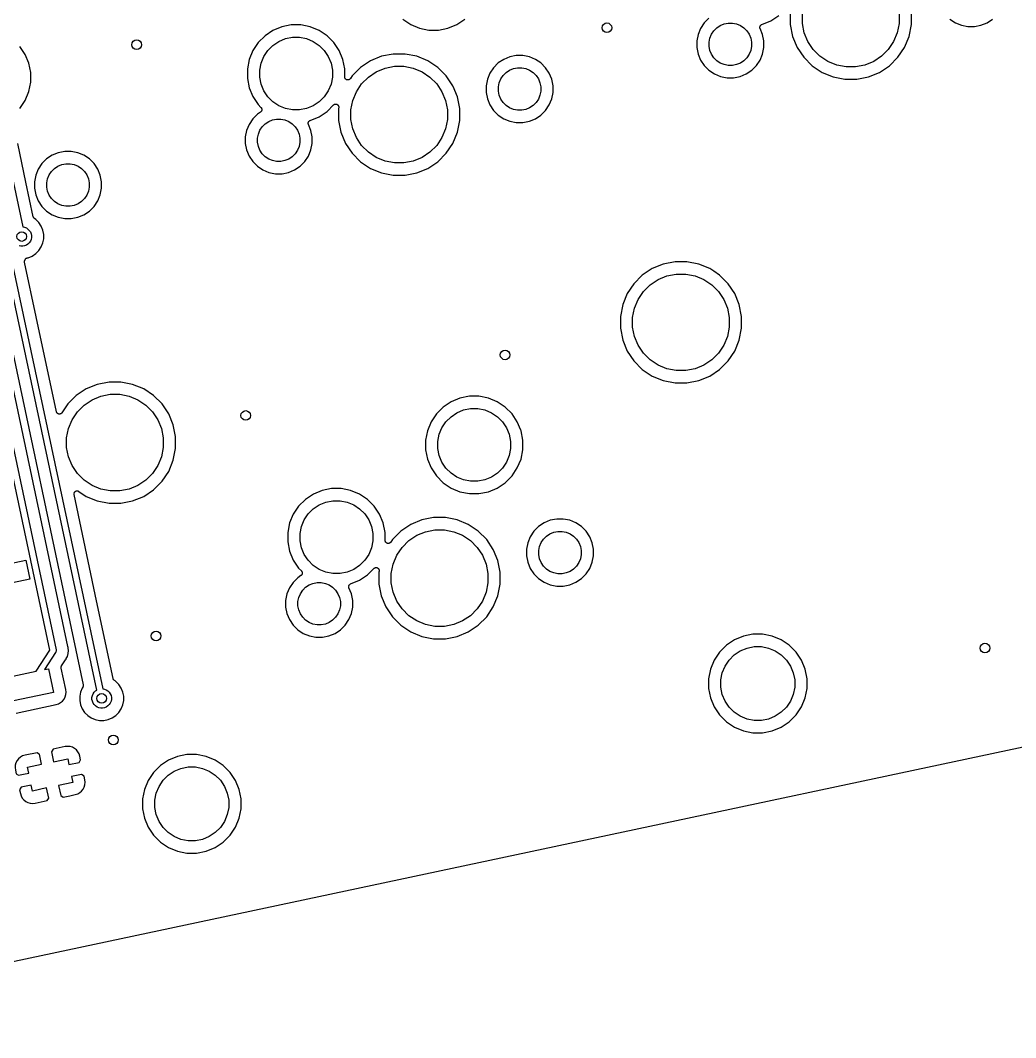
# Model space of a CAD drawing. Extents: x 59 to 2996, y -153 to 1402.
# Drawn here: x 654.97 to 696.03, y 593.71 to 635.69 of the extents above; entities that cross this region are included whole.
import ezdxf

# ---------------------------------------------------------------- set-up
doc = ezdxf.new("R2010")
doc.units = 0
doc.layers.add('BLACK', color=7, linetype='CONTINUOUS')

msp = doc.modelspace()

# ---------------------------------------------------------------- linework, layer by layer
at = {"layer": 'BLACK', "linetype": 'Continuous'}
for points in [[(670.743, 635.739), (671.072, 635.519), (671.438, 635.368), (671.826, 635.291), (672.221, 635.291), (672.609, 635.368), (672.975, 635.519), (673.303, 635.739)], [(683.378, 635.78), (683.186, 635.588), (683.034, 635.361), (682.93, 635.109), (682.877, 634.842), (682.877, 634.57), (682.93, 634.303), (683.034, 634.051), (683.186, 633.824), (683.378, 633.632), (683.605, 633.48), (683.856, 633.376), (684.124, 633.323), (684.396, 633.323), (684.663, 633.376), (684.915, 633.48), (685.141, 633.632), (685.334, 633.824), (685.485, 634.051), (685.59, 634.303), (685.643, 634.57), (685.643, 634.842), (685.59, 635.109), (685.487, 635.356), (685.487, 635.357), (685.487, 635.357), (685.487, 635.357), (685.487, 635.358), (685.483, 635.37), (685.48, 635.381), (685.48, 635.381), (685.48, 635.382), (685.479, 635.394), (685.478, 635.406), (685.478, 635.406), (685.478, 635.407), (685.479, 635.418), (685.48, 635.43), (685.48, 635.431), (685.48, 635.431), (685.484, 635.442), (685.488, 635.454), (685.488, 635.454), (685.488, 635.455), (685.494, 635.465), (685.499, 635.476), (685.5, 635.476), (685.5, 635.477), (685.507, 635.486), (685.515, 635.495), (685.515, 635.495), (685.516, 635.496), (685.525, 635.503), (685.534, 635.511), (685.535, 635.511), (685.535, 635.511), (685.545, 635.517), (685.556, 635.522), (685.925, 635.675), (686.254, 635.895)], [(686.727, 636.009), (686.727, 635.516), (686.823, 635.032), (687.012, 634.577), (687.285, 634.167), (687.634, 633.819), (688.044, 633.545), (688.499, 633.356), (688.982, 633.26), (689.475, 633.26), (689.959, 633.356), (690.414, 633.545), (690.824, 633.819), (691.172, 634.167), (691.446, 634.577), (691.635, 635.032), (691.731, 635.516), (691.731, 636.009)], [(691.223, 635.959), (691.223, 635.566), (691.146, 635.181), (690.996, 634.818), (690.778, 634.491), (690.5, 634.213), (690.173, 633.995), (689.81, 633.845), (689.425, 633.768), (689.032, 633.768), (688.647, 633.845), (688.284, 633.995), (687.958, 634.213), (687.68, 634.491), (687.462, 634.818), (687.312, 635.181), (687.235, 635.566), (687.235, 635.959)], [(693.316, 635.744), (693.543, 635.593), (693.794, 635.489), (694.062, 635.435), (694.334, 635.435), (694.601, 635.489), (694.853, 635.593), (695.079, 635.744)], [(654.949, 632.058), (655.169, 632.387), (655.32, 632.752), (655.398, 633.14), (655.398, 633.536), (655.32, 633.924), (655.169, 634.289), (654.949, 634.618)], [(654.005, 624.972), (657.556, 608.267), (657.556, 608.265), (657.556, 608.265), (657.556, 608.264), (657.557, 608.252), (657.559, 608.24), (657.559, 608.24), (657.559, 608.24), (657.557, 608.228), (657.556, 608.215), (657.556, 608.215), (657.556, 608.215), (657.553, 608.204), (657.549, 608.192), (657.549, 608.192), (657.549, 608.191), (657.543, 608.181), (657.537, 608.17), (657.537, 608.17), (657.537, 608.17), (657.517, 608.139), (657.448, 607.974), (657.413, 607.798), (657.413, 607.62), (657.448, 607.444), (657.517, 607.279), (657.616, 607.13), (657.743, 607.004), (657.891, 606.904), (658.057, 606.836), (658.232, 606.801), (658.411, 606.801), (658.586, 606.836), (658.752, 606.904), (658.9, 607.004), (659.027, 607.13), (659.126, 607.279), (659.195, 607.444), (659.229, 607.62), (659.229, 607.798), (659.195, 607.974), (659.126, 608.139), (659.027, 608.288), (658.9, 608.414), (658.877, 608.43), (658.877, 608.43), (658.848, 608.449), (658.847, 608.45), (658.838, 608.457), (658.83, 608.464), (658.829, 608.465), (658.828, 608.466), (658.821, 608.475), (658.814, 608.483), (658.813, 608.484), (658.812, 608.485), (658.807, 608.495), (658.802, 608.505), (658.802, 608.506), (658.801, 608.507), (658.798, 608.518), (658.794, 608.528), (658.112, 611.739), (657.18, 616.123), (657.18, 616.125), (657.18, 616.125), (657.18, 616.126), (657.179, 616.137), (657.177, 616.149), (657.178, 616.15), (657.177, 616.15), (657.179, 616.162), (657.18, 616.174), (657.18, 616.174), (657.18, 616.175), (657.184, 616.186), (657.187, 616.198), (657.187, 616.198), (657.187, 616.199), (657.193, 616.209), (657.199, 616.219), (657.199, 616.22), (657.199, 616.22), (657.207, 616.23), (657.214, 616.239), (657.215, 616.239), (657.215, 616.24), (657.224, 616.247), (657.233, 616.254), (657.234, 616.255), (657.234, 616.255), (657.245, 616.261), (657.255, 616.266), (657.256, 616.266), (657.256, 616.267), (657.268, 616.27), (657.279, 616.274), (657.28, 616.274), (657.28, 616.274), (657.292, 616.275), (657.304, 616.276), (657.304, 616.276), (657.305, 616.276), (657.316, 616.275), (657.328, 616.274), (657.329, 616.274), (657.329, 616.274), (657.341, 616.27), (657.352, 616.267), (657.353, 616.267), (657.353, 616.266), (657.364, 616.261), (657.374, 616.255), (657.374, 616.255), (657.375, 616.255), (657.684, 616.048), (658.139, 615.86), (658.623, 615.764), (659.115, 615.764), (659.599, 615.86), (660.054, 616.048), (660.464, 616.322), (660.812, 616.671), (661.086, 617.08), (661.275, 617.536), (661.371, 618.019), (661.371, 618.512), (661.275, 618.995), (661.086, 619.451), (660.812, 619.86), (660.464, 620.209), (660.054, 620.483), (659.599, 620.671), (659.115, 620.767), (658.623, 620.767), (658.139, 620.671), (657.684, 620.483), (657.274, 620.209), (656.926, 619.86), (656.683, 619.498), (656.682, 619.496), (656.675, 619.487), (656.668, 619.479), (656.667, 619.478), (656.666, 619.477), (656.657, 619.47), (656.649, 619.463), (656.648, 619.462), (656.647, 619.462), (656.637, 619.456), (656.627, 619.451), (656.626, 619.451), (656.625, 619.45), (656.614, 619.447), (656.603, 619.444), (656.602, 619.444), (656.601, 619.443), (656.59, 619.442), (656.579, 619.441), (656.578, 619.441), (656.576, 619.441), (656.565, 619.442), (656.554, 619.443), (656.553, 619.444), (656.552, 619.444), (656.541, 619.447), (656.53, 619.45), (656.529, 619.451), (656.528, 619.451), (656.518, 619.457), (656.508, 619.462), (656.507, 619.463), (656.506, 619.463), (656.498, 619.47), (656.489, 619.477), (656.488, 619.478), (656.487, 619.479), (656.48, 619.488), (656.473, 619.496), (656.472, 619.497), (656.472, 619.498), (656.466, 619.508), (656.461, 619.518), (656.461, 619.519), (656.46, 619.52), (656.457, 619.531), (656.453, 619.542), (655.62, 623.462), (655.141, 625.719), (655.14, 625.719), (655.14, 625.719), (655.14, 625.719), (655.14, 625.721), (655.139, 625.732), (655.138, 625.744), (655.138, 625.745), (655.138, 625.745), (655.139, 625.757), (655.14, 625.769), (655.14, 625.769), (655.14, 625.77), (655.144, 625.781), (655.147, 625.792), (655.147, 625.793), (655.147, 625.794), (655.153, 625.804), (655.158, 625.814), (655.172, 625.835), (655.173, 625.837), (655.173, 625.837), (655.173, 625.837), (655.181, 625.846), (655.188, 625.856), (655.188, 625.856), (655.189, 625.856), (655.198, 625.864), (655.208, 625.871), (655.208, 625.871), (655.208, 625.872), (655.218, 625.877), (655.229, 625.883), (655.23, 625.883), (655.23, 625.883), (655.241, 625.887), (655.253, 625.89), (655.253, 625.89), (655.253, 625.89), (655.289, 625.898), (655.455, 625.966), (655.603, 626.065), (655.73, 626.192), (655.829, 626.341), (655.898, 626.506), (655.932, 626.681), (655.932, 626.86), (655.898, 627.036), (655.829, 627.201), (655.73, 627.35), (655.603, 627.476), (655.551, 627.511), (655.55, 627.512), (655.541, 627.519), (655.533, 627.526), (655.532, 627.527), (655.531, 627.528), (655.524, 627.536), (655.517, 627.545), (655.516, 627.546), (655.515, 627.547), (655.51, 627.557), (655.505, 627.566), (655.505, 627.568), (655.504, 627.569), (655.501, 627.58), (655.497, 627.59), (655.194, 629.019), (654.855, 630.611)], [(654.352, 630.536), (655.067, 627.17), (655.141, 627.155), (655.214, 627.125), (655.279, 627.081), (655.335, 627.026), (655.379, 626.96), (655.409, 626.887), (655.424, 626.81), (655.424, 626.731), (655.409, 626.654), (655.379, 626.581), (655.335, 626.516), (655.279, 626.46), (655.214, 626.416), (655.141, 626.386), (655.064, 626.371), (654.985, 626.371), (654.922, 626.383)], [(654.589, 625.87), (658.364, 608.108), (658.438, 608.094), (658.511, 608.063), (658.576, 608.02), (658.632, 607.964), (658.676, 607.898), (658.706, 607.826), (658.721, 607.748), (658.721, 607.67), (658.706, 607.592), (658.676, 607.519), (658.632, 607.454), (658.576, 607.398), (658.511, 607.354), (658.438, 607.324), (658.361, 607.309), (658.282, 607.309), (658.205, 607.324), (658.132, 607.354), (658.067, 607.398), (658.011, 607.454), (657.967, 607.519), (657.937, 607.592), (657.921, 607.67), (657.921, 607.748), (657.937, 607.826), (657.967, 607.898), (658.011, 607.964), (658.067, 608.02), (658.12, 608.055), (654.335, 625.863)], [(654.468, 608.584), (655.616, 608.828), (656.184, 609.703), (652.927, 625.026)], [(653.181, 625.034), (656.438, 609.71), (656.44, 609.704), (656.441, 609.698), (656.441, 609.698), (656.442, 609.682), (656.443, 609.68), (656.441, 609.655), (656.434, 609.632), (656.425, 609.615), (656.425, 609.615), (656.422, 609.61), (656.419, 609.605), (655.962, 608.901), (656.131, 608.937), (656.339, 607.959), (654.676, 607.606)], [(654.789, 607.107), (656.439, 607.458), (656.541, 607.49), (656.628, 607.538), (656.705, 607.603), (656.767, 607.681), (656.813, 607.77), (656.841, 607.866), (656.849, 607.966), (656.838, 608.071), (656.649, 608.959), (656.649, 608.959), (656.649, 608.959), (656.649, 608.959), (656.649, 608.96), (656.648, 608.972), (656.646, 608.984), (656.646, 608.984), (656.646, 608.985), (656.647, 608.997), (656.648, 609.008), (656.649, 609.009), (656.649, 609.01), (656.652, 609.021), (656.655, 609.032), (656.656, 609.033), (656.656, 609.033), (656.661, 609.044), (656.667, 609.054), (656.828, 609.302), (656.829, 609.303), (656.832, 609.308), (656.835, 609.312), (656.851, 609.332), (656.862, 609.354), (656.862, 609.354), (656.908, 609.442), (656.943, 609.562), (656.953, 609.686), (656.942, 609.785), (656.942, 609.785), (656.939, 609.81), (656.932, 609.834), (656.931, 609.836), (656.93, 609.841), (656.929, 609.846), (653.733, 624.882)], [(807.771, 613.816), (734.64, 613.816), (734.638, 613.816), (734.634, 613.816), (734.629, 613.816), (734.602, 613.819), (734.55, 613.813), (734.548, 613.813), (734.548, 613.813), (734.548, 613.813), (734.548, 613.813), (734.548, 613.813), (734.496, 613.808), (734.47, 613.8), (734.468, 613.799), (734.464, 613.798), (734.459, 613.797), (639.959, 593.71)]]:
    msp.add_lwpolyline(points, dxfattribs=at)
for points in [[(665.755, 635.425), (665.389, 635.273), (665.06, 635.054), (664.781, 634.774), (664.561, 634.445), (664.409, 634.08), (664.332, 633.692), (664.332, 633.296), (664.409, 632.908), (664.561, 632.543), (664.781, 632.214), (664.893, 632.101), (664.894, 632.101), (664.894, 632.101), (664.894, 632.101), (664.894, 632.1), (664.902, 632.091), (664.909, 632.081), (664.909, 632.081), (664.91, 632.081), (664.915, 632.07), (664.921, 632.059), (664.921, 632.059), (664.921, 632.059), (664.924, 632.047), (664.928, 632.036), (664.928, 632.035), (664.928, 632.035), (664.929, 632.023), (664.93, 632.011), (664.93, 632.011), (664.93, 632.01), (664.929, 631.998), (664.928, 631.986), (664.928, 631.986), (664.928, 631.986), (664.924, 631.974), (664.92, 631.963), (664.92, 631.962), (664.92, 631.962), (664.914, 631.951), (664.909, 631.941), (664.908, 631.941), (664.908, 631.94), (664.9, 631.931), (664.893, 631.922), (664.893, 631.921), (664.892, 631.921), (664.883, 631.914), (664.874, 631.906), (664.744, 631.82), (664.552, 631.627), (664.4, 631.4), (664.296, 631.149), (664.243, 630.882), (664.243, 630.609), (664.296, 630.342), (664.4, 630.09), (664.552, 629.864), (664.744, 629.671), (664.971, 629.52), (665.223, 629.415), (665.49, 629.362), (665.762, 629.362), (666.029, 629.415), (666.281, 629.52), (666.508, 629.671), (666.7, 629.864), (666.852, 630.09), (666.956, 630.342), (667.009, 630.609), (667.009, 630.882), (666.956, 631.149), (666.854, 631.396), (666.853, 631.396), (666.853, 631.396), (666.853, 631.396), (666.853, 631.397), (666.85, 631.409), (666.846, 631.42), (666.846, 631.421), (666.846, 631.421), (666.845, 631.433), (666.844, 631.445), (666.844, 631.445), (666.844, 631.446), (666.845, 631.458), (666.847, 631.47), (666.847, 631.47), (666.847, 631.47), (666.85, 631.482), (666.854, 631.493), (666.854, 631.494), (666.854, 631.494), (666.86, 631.504), (666.866, 631.515), (666.866, 631.515), (666.866, 631.516), (666.874, 631.525), (666.881, 631.534), (666.882, 631.534), (666.882, 631.535), (666.891, 631.542), (666.901, 631.55), (666.901, 631.55), (666.901, 631.55), (666.912, 631.556), (666.922, 631.562), (667.291, 631.714), (667.62, 631.934), (667.886, 632.2), (667.887, 632.201), (667.887, 632.201), (667.887, 632.201), (667.888, 632.201), (667.897, 632.209), (667.907, 632.217), (667.907, 632.217), (667.907, 632.217), (667.918, 632.223), (667.929, 632.228), (667.929, 632.228), (667.929, 632.228), (667.941, 632.232), (667.952, 632.235), (667.953, 632.235), (667.953, 632.235), (667.965, 632.236), (667.977, 632.237), (667.977, 632.237), (667.977, 632.237), (667.989, 632.236), (668.002, 632.235), (668.002, 632.235), (668.002, 632.235), (668.014, 632.231), (668.025, 632.227), (668.026, 632.227), (668.026, 632.227), (668.036, 632.221), (668.047, 632.216), (668.047, 632.216), (668.047, 632.215), (668.057, 632.208), (668.066, 632.2), (668.066, 632.2), (668.067, 632.2), (668.074, 632.19), (668.082, 632.181), (668.082, 632.18), (668.082, 632.18), (668.088, 632.17), (668.094, 632.159), (668.094, 632.159), (668.094, 632.158), (668.097, 632.147), (668.101, 632.135), (668.101, 632.135), (668.101, 632.135), (668.102, 632.123), (668.103, 632.11), (668.103, 632.11), (668.103, 632.11), (668.102, 632.098), (668.101, 632.086), (668.093, 632.048), (668.093, 631.555), (668.189, 631.072), (668.378, 630.616), (668.652, 630.207), (669, 629.858), (669.41, 629.584), (669.865, 629.396), (670.349, 629.3), (670.841, 629.3), (671.325, 629.396), (671.78, 629.584), (672.19, 629.858), (672.538, 630.207), (672.812, 630.616), (673.001, 631.072), (673.097, 631.555), (673.097, 632.048), (673.001, 632.531), (672.824, 632.958), (672.824, 632.958), (672.812, 632.987), (672.538, 633.396), (672.19, 633.745), (671.78, 634.019), (671.325, 634.207), (670.841, 634.303), (670.349, 634.303), (669.865, 634.207), (669.41, 634.019), (669, 633.745), (668.652, 633.396), (668.581, 633.29), (668.58, 633.289), (668.58, 633.289), (668.58, 633.289), (668.58, 633.289), (668.572, 633.279), (668.564, 633.27), (668.564, 633.27), (668.564, 633.27), (668.554, 633.262), (668.545, 633.255), (668.545, 633.254), (668.544, 633.254), (668.534, 633.249), (668.523, 633.243), (668.523, 633.243), (668.522, 633.243), (668.511, 633.24), (668.499, 633.236), (668.499, 633.236), (668.499, 633.236), (668.487, 633.235), (668.474, 633.234), (668.474, 633.234), (668.474, 633.234), (668.462, 633.235), (668.45, 633.236), (668.45, 633.236), (668.449, 633.237), (668.438, 633.24), (668.426, 633.244), (668.426, 633.244), (668.426, 633.244), (668.415, 633.25), (668.404, 633.256), (668.404, 633.256), (668.404, 633.256), (668.395, 633.263), (668.385, 633.271), (668.385, 633.271), (668.385, 633.272), (668.377, 633.281), (668.369, 633.291), (668.369, 633.291), (668.369, 633.291), (668.364, 633.302), (668.358, 633.312), (668.358, 633.313), (668.358, 633.313), (668.354, 633.325), (668.351, 633.336), (668.351, 633.336), (668.351, 633.336), (668.349, 633.349), (668.348, 633.361), (668.348, 633.692), (668.271, 634.08), (668.12, 634.445), (667.9, 634.774), (667.62, 635.054), (667.291, 635.273), (666.926, 635.425), (666.538, 635.502), (666.142, 635.502)], [(684.674, 635.481), (684.818, 635.386), (684.939, 635.264), (685.035, 635.121), (685.101, 634.961), (685.135, 634.792), (685.135, 634.62), (685.101, 634.451), (685.035, 634.292), (684.939, 634.148), (684.818, 634.026), (684.674, 633.931), (684.515, 633.865), (684.346, 633.831), (684.174, 633.831), (684.005, 633.865), (683.845, 633.931), (683.702, 634.026), (683.58, 634.148), (683.484, 634.292), (683.418, 634.451), (683.385, 634.62), (683.385, 634.792), (683.418, 634.961), (683.484, 635.121), (683.58, 635.264), (683.702, 635.386), (683.845, 635.481), (684.005, 635.547), (684.174, 635.581), (684.346, 635.581), (684.515, 635.547)], [(667.051, 634.823), (667.296, 634.659), (667.505, 634.45), (667.67, 634.204), (667.783, 633.931), (667.84, 633.642), (667.84, 633.346), (667.783, 633.056), (667.67, 632.783), (667.505, 632.538), (667.296, 632.329), (667.051, 632.165), (666.778, 632.052), (666.488, 631.994), (666.192, 631.994), (665.903, 632.052), (665.63, 632.165), (665.384, 632.329), (665.175, 632.538), (665.011, 632.783), (664.898, 633.056), (664.84, 633.346), (664.84, 633.642), (664.898, 633.931), (665.011, 634.204), (665.175, 634.45), (665.384, 634.659), (665.63, 634.823), (665.903, 634.936), (666.192, 634.994), (666.488, 634.994), (666.778, 634.936)], [(675.161, 634.188), (674.909, 634.083), (674.682, 633.932), (674.49, 633.739), (674.338, 633.513), (674.234, 633.261), (674.181, 632.994), (674.181, 632.721), (674.234, 632.454), (674.338, 632.203), (674.49, 631.976), (674.682, 631.783), (674.909, 631.632), (675.161, 631.528), (675.428, 631.475), (675.7, 631.475), (675.967, 631.528), (676.219, 631.632), (676.446, 631.783), (676.638, 631.976), (676.79, 632.203), (676.894, 632.454), (676.947, 632.721), (676.947, 632.994), (676.894, 633.261), (676.79, 633.513), (676.638, 633.739), (676.446, 633.932), (676.219, 634.083), (675.967, 634.188), (675.7, 634.241), (675.428, 634.241)], [(671.54, 633.568), (671.866, 633.35), (672.144, 633.073), (672.362, 632.746), (672.512, 632.383), (672.589, 631.998), (672.589, 631.605), (672.512, 631.22), (672.362, 630.857), (672.144, 630.53), (671.866, 630.253), (671.54, 630.035), (671.177, 629.884), (670.791, 629.808), (670.399, 629.808), (670.013, 629.884), (669.651, 630.035), (669.324, 630.253), (669.046, 630.53), (668.828, 630.857), (668.678, 631.22), (668.601, 631.605), (668.601, 631.998), (668.678, 632.383), (668.828, 632.746), (669.046, 633.073), (669.324, 633.35), (669.651, 633.568), (670.013, 633.719), (670.399, 633.795), (670.791, 633.795), (671.177, 633.719)], [(675.979, 633.633), (676.122, 633.537), (676.244, 633.415), (676.339, 633.272), (676.405, 633.113), (676.439, 632.944), (676.439, 632.772), (676.405, 632.602), (676.339, 632.443), (676.244, 632.3), (676.122, 632.178), (675.979, 632.082), (675.819, 632.016), (675.65, 631.983), (675.478, 631.983), (675.309, 632.016), (675.15, 632.082), (675.006, 632.178), (674.884, 632.3), (674.789, 632.443), (674.723, 632.602), (674.689, 632.772), (674.689, 632.944), (674.723, 633.113), (674.789, 633.272), (674.884, 633.415), (675.006, 633.537), (675.15, 633.633), (675.309, 633.699), (675.478, 633.733), (675.65, 633.733), (675.819, 633.699)], [(666.041, 631.521), (666.184, 631.425), (666.306, 631.303), (666.401, 631.16), (666.467, 631.001), (666.501, 630.831), (666.501, 630.659), (666.467, 630.49), (666.401, 630.331), (666.306, 630.188), (666.184, 630.066), (666.041, 629.97), (665.881, 629.904), (665.712, 629.87), (665.54, 629.87), (665.371, 629.904), (665.212, 629.97), (665.068, 630.066), (664.946, 630.188), (664.851, 630.331), (664.785, 630.49), (664.751, 630.659), (664.751, 630.831), (664.785, 631.001), (664.851, 631.16), (664.946, 631.303), (665.068, 631.425), (665.212, 631.521), (665.371, 631.587), (665.54, 631.62), (665.712, 631.62), (665.881, 631.587)], [(656.527, 630.227), (656.275, 630.123), (656.049, 629.971), (655.856, 629.779), (655.705, 629.552), (655.6, 629.3), (655.547, 629.033), (655.547, 628.761), (655.6, 628.494), (655.705, 628.242), (655.856, 628.015), (656.049, 627.823), (656.275, 627.671), (656.527, 627.567), (656.794, 627.514), (657.067, 627.514), (657.334, 627.567), (657.585, 627.671), (657.812, 627.823), (658.005, 628.015), (658.156, 628.242), (658.26, 628.494), (658.313, 628.761), (658.313, 629.033), (658.26, 629.3), (658.156, 629.552), (658.005, 629.779), (657.812, 629.971), (657.585, 630.123), (657.334, 630.227), (657.067, 630.28), (656.794, 630.28)], [(657.345, 629.672), (657.488, 629.577), (657.61, 629.455), (657.706, 629.311), (657.772, 629.152), (657.805, 628.983), (657.805, 628.811), (657.772, 628.642), (657.706, 628.483), (657.61, 628.339), (657.488, 628.217), (657.345, 628.122), (657.186, 628.056), (657.017, 628.022), (656.844, 628.022), (656.675, 628.056), (656.516, 628.122), (656.373, 628.217), (656.251, 628.339), (656.155, 628.483), (656.089, 628.642), (656.055, 628.811), (656.055, 628.983), (656.089, 629.152), (656.155, 629.311), (656.251, 629.455), (656.373, 629.577), (656.516, 629.672), (656.675, 629.738), (656.844, 629.772), (657.017, 629.772), (657.186, 629.738)], [(681.494, 625.635), (681.038, 625.447), (680.628, 625.173), (680.28, 624.824), (680.006, 624.415), (679.818, 623.959), (679.721, 623.476), (679.721, 622.983), (679.818, 622.5), (680.006, 622.045), (680.28, 621.635), (680.628, 621.286), (681.038, 621.012), (681.494, 620.824), (681.977, 620.728), (682.47, 620.728), (682.953, 620.824), (683.408, 621.012), (683.818, 621.286), (684.167, 621.635), (684.44, 622.045), (684.629, 622.5), (684.725, 622.983), (684.725, 623.476), (684.629, 623.959), (684.44, 624.415), (684.167, 624.824), (683.818, 625.173), (683.576, 625.335), (683.408, 625.447), (682.953, 625.635), (682.47, 625.732), (681.977, 625.732)], [(683.168, 624.997), (683.494, 624.778), (683.772, 624.501), (683.99, 624.174), (684.141, 623.811), (684.217, 623.426), (684.217, 623.033), (684.141, 622.648), (683.99, 622.285), (683.772, 621.959), (683.494, 621.681), (683.168, 621.463), (682.805, 621.312), (682.42, 621.236), (682.027, 621.236), (681.642, 621.312), (681.279, 621.463), (680.952, 621.681), (680.675, 621.959), (680.456, 622.285), (680.306, 622.648), (680.229, 623.033), (680.229, 623.426), (680.306, 623.811), (680.456, 624.174), (680.675, 624.501), (680.952, 624.778), (681.279, 624.997), (681.642, 625.147), (682.027, 625.224), (682.42, 625.224), (682.805, 625.147)], [(659.814, 620.032), (660.14, 619.814), (660.418, 619.537), (660.636, 619.21), (660.786, 618.847), (660.863, 618.462), (660.863, 618.069), (660.786, 617.684), (660.636, 617.321), (660.418, 616.994), (660.14, 616.717), (659.814, 616.499), (659.451, 616.348), (659.065, 616.272), (658.673, 616.272), (658.287, 616.348), (657.925, 616.499), (657.598, 616.717), (657.32, 616.994), (657.102, 617.321), (656.952, 617.684), (656.875, 618.069), (656.875, 618.462), (656.952, 618.847), (657.102, 619.21), (657.32, 619.537), (657.598, 619.814), (657.925, 620.032), (658.287, 620.183), (658.673, 620.259), (659.065, 620.259), (659.451, 620.183)], [(673.105, 620.101), (672.74, 619.949), (672.411, 619.73), (672.131, 619.45), (671.911, 619.121), (671.76, 618.756), (671.683, 618.368), (671.683, 617.972), (671.76, 617.584), (671.911, 617.219), (672.131, 616.89), (672.411, 616.61), (672.74, 616.391), (673.105, 616.239), (673.493, 616.162), (673.889, 616.162), (674.277, 616.239), (674.642, 616.391), (674.971, 616.61), (675.251, 616.89), (675.47, 617.219), (675.622, 617.584), (675.699, 617.972), (675.699, 618.368), (675.622, 618.756), (675.613, 618.777), (675.613, 618.777), (675.47, 619.121), (675.251, 619.45), (674.971, 619.73), (674.642, 619.949), (674.277, 620.101), (673.889, 620.178), (673.493, 620.178)], [(674.401, 619.499), (674.647, 619.335), (674.856, 619.126), (675.02, 618.881), (675.133, 618.608), (675.191, 618.318), (675.191, 618.022), (675.133, 617.732), (675.02, 617.46), (674.856, 617.214), (674.647, 617.005), (674.401, 616.841), (674.128, 616.728), (673.839, 616.67), (673.543, 616.67), (673.253, 616.728), (672.98, 616.841), (672.735, 617.005), (672.526, 617.214), (672.362, 617.46), (672.248, 617.732), (672.191, 618.022), (672.191, 618.318), (672.248, 618.608), (672.362, 618.881), (672.526, 619.126), (672.735, 619.335), (672.98, 619.499), (673.253, 619.612), (673.543, 619.67), (673.839, 619.67), (674.128, 619.612)], [(667.422, 616.296), (667.057, 616.145), (666.728, 615.925), (666.448, 615.645), (666.228, 615.316), (666.077, 614.951), (666, 614.563), (666, 614.168), (666.077, 613.78), (666.228, 613.414), (666.448, 613.085), (666.56, 612.973), (666.561, 612.972), (666.561, 612.972), (666.561, 612.972), (666.562, 612.972), (666.569, 612.962), (666.577, 612.953), (666.577, 612.952), (666.577, 612.952), (666.583, 612.941), (666.588, 612.931), (666.588, 612.93), (666.589, 612.93), (666.592, 612.919), (666.595, 612.907), (666.595, 612.907), (666.595, 612.906), (666.596, 612.894), (666.598, 612.882), (666.598, 612.882), (666.598, 612.882), (666.596, 612.87), (666.595, 612.858), (666.595, 612.857), (666.595, 612.857), (666.591, 612.846), (666.588, 612.834), (666.588, 612.834), (666.588, 612.833), (666.582, 612.823), (666.576, 612.812), (666.576, 612.812), (666.576, 612.812), (666.568, 612.802), (666.56, 612.793), (666.56, 612.793), (666.56, 612.793), (666.55, 612.785), (666.541, 612.777), (666.412, 612.691), (666.219, 612.498), (666.068, 612.272), (665.964, 612.02), (665.911, 611.753), (665.911, 611.481), (665.964, 611.213), (666.068, 610.962), (666.219, 610.735), (666.412, 610.543), (666.638, 610.391), (666.89, 610.287), (667.157, 610.234), (667.43, 610.234), (667.697, 610.287), (667.949, 610.391), (668.175, 610.543), (668.368, 610.735), (668.519, 610.962), (668.623, 611.213), (668.677, 611.481), (668.677, 611.753), (668.623, 612.02), (668.521, 612.267), (668.521, 612.268), (668.521, 612.268), (668.521, 612.268), (668.52, 612.269), (668.517, 612.28), (668.514, 612.292), (668.514, 612.292), (668.514, 612.293), (668.513, 612.304), (668.511, 612.316), (668.511, 612.317), (668.511, 612.317), (668.513, 612.329), (668.514, 612.341), (668.514, 612.341), (668.514, 612.342), (668.518, 612.353), (668.521, 612.365), (668.521, 612.365), (668.522, 612.365), (668.527, 612.376), (668.533, 612.386), (668.533, 612.387), (668.534, 612.387), (668.541, 612.396), (668.549, 612.406), (668.549, 612.406), (668.549, 612.406), (668.559, 612.414), (668.568, 612.421), (668.568, 612.422), (668.569, 612.422), (668.579, 612.427), (668.59, 612.433), (668.959, 612.586), (669.288, 612.806), (669.554, 613.072), (669.555, 613.073), (669.555, 613.073), (669.555, 613.073), (669.555, 613.073), (669.565, 613.081), (669.574, 613.088), (669.574, 613.088), (669.574, 613.088), (669.585, 613.094), (669.596, 613.1), (669.596, 613.1), (669.596, 613.1), (669.608, 613.103), (669.62, 613.107), (669.62, 613.107), (669.62, 613.107), (669.632, 613.108), (669.645, 613.109), (669.645, 613.109), (669.645, 613.109), (669.657, 613.108), (669.669, 613.106), (669.669, 613.106), (669.67, 613.106), (669.681, 613.103), (669.693, 613.099), (669.693, 613.099), (669.693, 613.099), (669.704, 613.093), (669.715, 613.087), (669.715, 613.087), (669.715, 613.087), (669.724, 613.079), (669.734, 613.071), (669.734, 613.071), (669.734, 613.071), (669.742, 613.061), (669.749, 613.052), (669.749, 613.052), (669.75, 613.052), (669.755, 613.041), (669.761, 613.03), (669.761, 613.03), (669.761, 613.03), (669.765, 613.018), (669.768, 613.006), (669.768, 613.006), (669.768, 613.006), (669.769, 612.994), (669.771, 612.982), (669.771, 612.982), (669.771, 612.981), (669.769, 612.969), (669.768, 612.957), (669.761, 612.919), (669.761, 612.427), (669.857, 611.943), (670.045, 611.488), (670.319, 611.078), (670.668, 610.73), (671.077, 610.456), (671.533, 610.267), (672.016, 610.171), (672.509, 610.171), (672.992, 610.267), (673.448, 610.456), (673.857, 610.73), (674.206, 611.078), (674.48, 611.488), (674.668, 611.943), (674.764, 612.427), (674.764, 612.919), (674.668, 613.403), (674.492, 613.829), (674.492, 613.829), (674.48, 613.858), (674.206, 614.268), (673.857, 614.616), (673.448, 614.89), (672.992, 615.079), (672.509, 615.175), (672.016, 615.175), (671.533, 615.079), (671.077, 614.89), (670.668, 614.616), (670.319, 614.268), (670.248, 614.162), (670.247, 614.161), (670.247, 614.161), (670.247, 614.161), (670.247, 614.16), (670.239, 614.151), (670.232, 614.142), (670.231, 614.141), (670.231, 614.141), (670.222, 614.134), (670.212, 614.126), (670.212, 614.126), (670.212, 614.126), (670.201, 614.12), (670.19, 614.115), (670.19, 614.114), (670.19, 614.114), (670.178, 614.111), (670.166, 614.108), (670.166, 614.108), (670.166, 614.107), (670.154, 614.106), (670.142, 614.105), (670.142, 614.105), (670.141, 614.105), (670.129, 614.107), (670.117, 614.108), (670.117, 614.108), (670.117, 614.108), (670.105, 614.112), (670.093, 614.115), (670.093, 614.115), (670.093, 614.115), (670.083, 614.121), (670.072, 614.127), (670.072, 614.127), (670.071, 614.127), (670.062, 614.135), (670.053, 614.143), (670.052, 614.143), (670.052, 614.143), (670.045, 614.152), (670.037, 614.162), (670.037, 614.162), (670.037, 614.162), (670.031, 614.173), (670.025, 614.184), (670.025, 614.184), (670.025, 614.184), (670.022, 614.196), (670.018, 614.208), (670.018, 614.208), (670.018, 614.208), (670.017, 614.22), (670.016, 614.232), (670.016, 614.563), (669.938, 614.951), (669.787, 615.316), (669.567, 615.645), (669.288, 615.925), (668.959, 616.145), (668.593, 616.296), (668.205, 616.373), (667.81, 616.373)], [(668.718, 615.695), (668.964, 615.53), (669.173, 615.321), (669.337, 615.076), (669.45, 614.803), (669.508, 614.513), (669.508, 614.218), (669.45, 613.928), (669.337, 613.655), (669.173, 613.409), (668.964, 613.2), (668.718, 613.036), (668.445, 612.923), (668.155, 612.865), (667.86, 612.865), (667.57, 612.923), (667.297, 613.036), (667.051, 613.2), (666.843, 613.409), (666.678, 613.655), (666.565, 613.928), (666.508, 614.218), (666.508, 614.513), (666.565, 614.803), (666.678, 615.076), (666.843, 615.321), (667.051, 615.53), (667.297, 615.695), (667.57, 615.808), (667.86, 615.865), (668.155, 615.865), (668.445, 615.808)], [(676.828, 615.059), (676.576, 614.955), (676.35, 614.803), (676.157, 614.611), (676.006, 614.384), (675.902, 614.133), (675.848, 613.865), (675.848, 613.593), (675.902, 613.326), (676.006, 613.074), (676.157, 612.848), (676.35, 612.655), (676.576, 612.504), (676.828, 612.399), (677.095, 612.346), (677.368, 612.346), (677.635, 612.399), (677.887, 612.504), (678.113, 612.655), (678.306, 612.848), (678.457, 613.074), (678.561, 613.326), (678.614, 613.593), (678.614, 613.865), (678.561, 614.133), (678.457, 614.384), (678.306, 614.611), (678.113, 614.803), (677.887, 614.955), (677.635, 615.059), (677.368, 615.112), (677.095, 615.112)], [(673.207, 614.44), (673.534, 614.222), (673.811, 613.944), (674.029, 613.617), (674.18, 613.255), (674.256, 612.869), (674.256, 612.477), (674.18, 612.091), (674.029, 611.728), (673.811, 611.402), (673.534, 611.124), (673.207, 610.906), (672.844, 610.756), (672.459, 610.679), (672.066, 610.679), (671.681, 610.756), (671.318, 610.906), (670.991, 611.124), (670.714, 611.402), (670.496, 611.728), (670.345, 612.091), (670.269, 612.477), (670.269, 612.869), (670.345, 613.255), (670.496, 613.617), (670.714, 613.944), (670.991, 614.222), (671.318, 614.44), (671.681, 614.59), (672.066, 614.667), (672.459, 614.667), (672.844, 614.59)], [(677.646, 614.505), (677.789, 614.409), (677.911, 614.287), (678.007, 614.144), (678.073, 613.984), (678.106, 613.815), (678.106, 613.643), (678.073, 613.474), (678.007, 613.315), (677.911, 613.171), (677.789, 613.049), (677.646, 612.954), (677.487, 612.888), (677.318, 612.854), (677.145, 612.854), (676.976, 612.888), (676.817, 612.954), (676.674, 613.049), (676.552, 613.171), (676.456, 613.315), (676.39, 613.474), (676.356, 613.643), (676.356, 613.815), (676.39, 613.984), (676.456, 614.144), (676.552, 614.287), (676.674, 614.409), (676.817, 614.505), (676.976, 614.571), (677.145, 614.604), (677.318, 614.604), (677.487, 614.571)], [(654.379, 612.423), (654.213, 613.205), (655.191, 613.413), (655.357, 612.631)], [(667.708, 612.392), (667.851, 612.296), (667.973, 612.175), (668.069, 612.031), (668.135, 611.872), (668.169, 611.703), (668.169, 611.531), (668.135, 611.362), (668.069, 611.202), (667.973, 611.059), (667.851, 610.937), (667.708, 610.841), (667.549, 610.775), (667.38, 610.742), (667.207, 610.742), (667.038, 610.775), (666.879, 610.841), (666.736, 610.937), (666.614, 611.059), (666.518, 611.202), (666.452, 611.362), (666.419, 611.531), (666.419, 611.703), (666.452, 611.872), (666.518, 612.031), (666.614, 612.175), (666.736, 612.296), (666.879, 612.392), (667.038, 612.458), (667.207, 612.492), (667.38, 612.492), (667.549, 612.458)], [(684.799, 610.277), (684.429, 610.123), (684.097, 609.901), (683.814, 609.618), (683.591, 609.285), (683.438, 608.915), (683.36, 608.523), (683.36, 608.123), (683.438, 607.73), (683.591, 607.36), (683.814, 607.027), (684.097, 606.744), (684.429, 606.522), (684.799, 606.369), (685.192, 606.291), (685.592, 606.291), (685.985, 606.369), (686.354, 606.522), (686.687, 606.744), (686.97, 607.027), (687.193, 607.36), (687.346, 607.73), (687.424, 608.123), (687.424, 608.523), (687.346, 608.915), (687.193, 609.285), (686.97, 609.618), (686.687, 609.901), (686.354, 610.123), (685.985, 610.277), (685.592, 610.355), (685.192, 610.355)], [(686.114, 609.673), (686.363, 609.506), (686.576, 609.294), (686.742, 609.045), (686.857, 608.767), (686.916, 608.473), (686.916, 608.173), (686.857, 607.878), (686.742, 607.601), (686.576, 607.351), (686.363, 607.139), (686.114, 606.972), (685.836, 606.857), (685.542, 606.799), (685.242, 606.799), (684.947, 606.857), (684.67, 606.972), (684.42, 607.139), (684.208, 607.351), (684.041, 607.601), (683.926, 607.878), (683.868, 608.173), (683.868, 608.473), (683.926, 608.767), (684.041, 609.045), (684.208, 609.294), (684.42, 609.506), (684.67, 609.673), (684.947, 609.788), (685.242, 609.847), (685.542, 609.847), (685.836, 609.788)], [(655.057, 605.336), (654.969, 605.287), (654.893, 605.223), (654.83, 605.145), (654.784, 605.056), (654.756, 604.96), (654.748, 604.86), (654.76, 604.755), (654.794, 604.604), (654.895, 604.538), (655.096, 604.581), (655.309, 604.626), (655.258, 604.867), (655.841, 604.991), (655.753, 605.405), (655.716, 605.429), (655.716, 605.429), (655.653, 605.47), (655.158, 605.368)], [(656.315, 605.611), (656.25, 605.511), (656.338, 605.096), (656.921, 605.22), (656.972, 604.98), (657.387, 605.068), (657.452, 605.169), (657.422, 605.321), (657.39, 605.422), (657.342, 605.509), (657.277, 605.586), (657.199, 605.648), (657.11, 605.694), (657.014, 605.722), (656.914, 605.731), (656.809, 605.719)], [(661.445, 605.312), (661.075, 605.159), (660.742, 604.937), (660.459, 604.654), (660.237, 604.321), (660.084, 603.951), (660.006, 603.559), (660.006, 603.158), (660.084, 602.766), (660.237, 602.396), (660.459, 602.063), (660.742, 601.78), (661.075, 601.558), (661.445, 601.405), (661.837, 601.327), (662.238, 601.327), (662.63, 601.405), (663, 601.558), (663.333, 601.78), (663.616, 602.063), (663.838, 602.396), (663.992, 602.766), (664.07, 603.158), (664.07, 603.559), (663.992, 603.951), (663.838, 604.321), (663.616, 604.654), (663.333, 604.937), (663, 605.159), (662.63, 605.312), (662.238, 605.391), (661.837, 605.391)], [(657.129, 604.242), (656.546, 604.118), (656.634, 603.704), (656.735, 603.639), (657.01, 603.696), (657.23, 603.741), (657.331, 603.773), (657.418, 603.821), (657.495, 603.886), (657.557, 603.964), (657.603, 604.053), (657.631, 604.149), (657.639, 604.249), (657.628, 604.353), (657.593, 604.505), (657.492, 604.571), (657.078, 604.483)], [(662.76, 604.709), (663.009, 604.542), (663.221, 604.33), (663.388, 604.08), (663.503, 603.803), (663.562, 603.509), (663.562, 603.208), (663.503, 602.914), (663.388, 602.637), (663.221, 602.387), (663.009, 602.175), (662.76, 602.008), (662.482, 601.893), (662.188, 601.835), (661.888, 601.835), (661.593, 601.893), (661.316, 602.008), (661.066, 602.175), (660.854, 602.387), (660.687, 602.637), (660.572, 602.914), (660.514, 603.208), (660.514, 603.509), (660.572, 603.803), (660.687, 604.08), (660.854, 604.33), (661.066, 604.542), (661.316, 604.709), (661.593, 604.824), (661.888, 604.883), (662.188, 604.883), (662.482, 604.824)], [(654.935, 603.94), (654.965, 603.788), (654.997, 603.687), (655.046, 603.599), (655.11, 603.523), (655.188, 603.46), (655.277, 603.414), (655.373, 603.387), (655.473, 603.378), (655.578, 603.39), (656.072, 603.498), (656.137, 603.598), (656.049, 604.013), (655.466, 603.889), (655.415, 604.129), (655.001, 604.041)]]:
    msp.add_lwpolyline(points, close=True, dxfattribs=at)
at = {"layer": 'BLACK'}
for centre in [(679.166, 635.386), (659.766, 634.686), (655.024, 626.771), (674.966, 621.886), (664.266, 619.386), (660.566, 610.286), (694.766, 609.786), (658.321, 607.709), (658.805, 605.994)]:
    msp.add_circle(centre, 0.2, dxfattribs=at)

doc.saveas('drawing.dxf')
